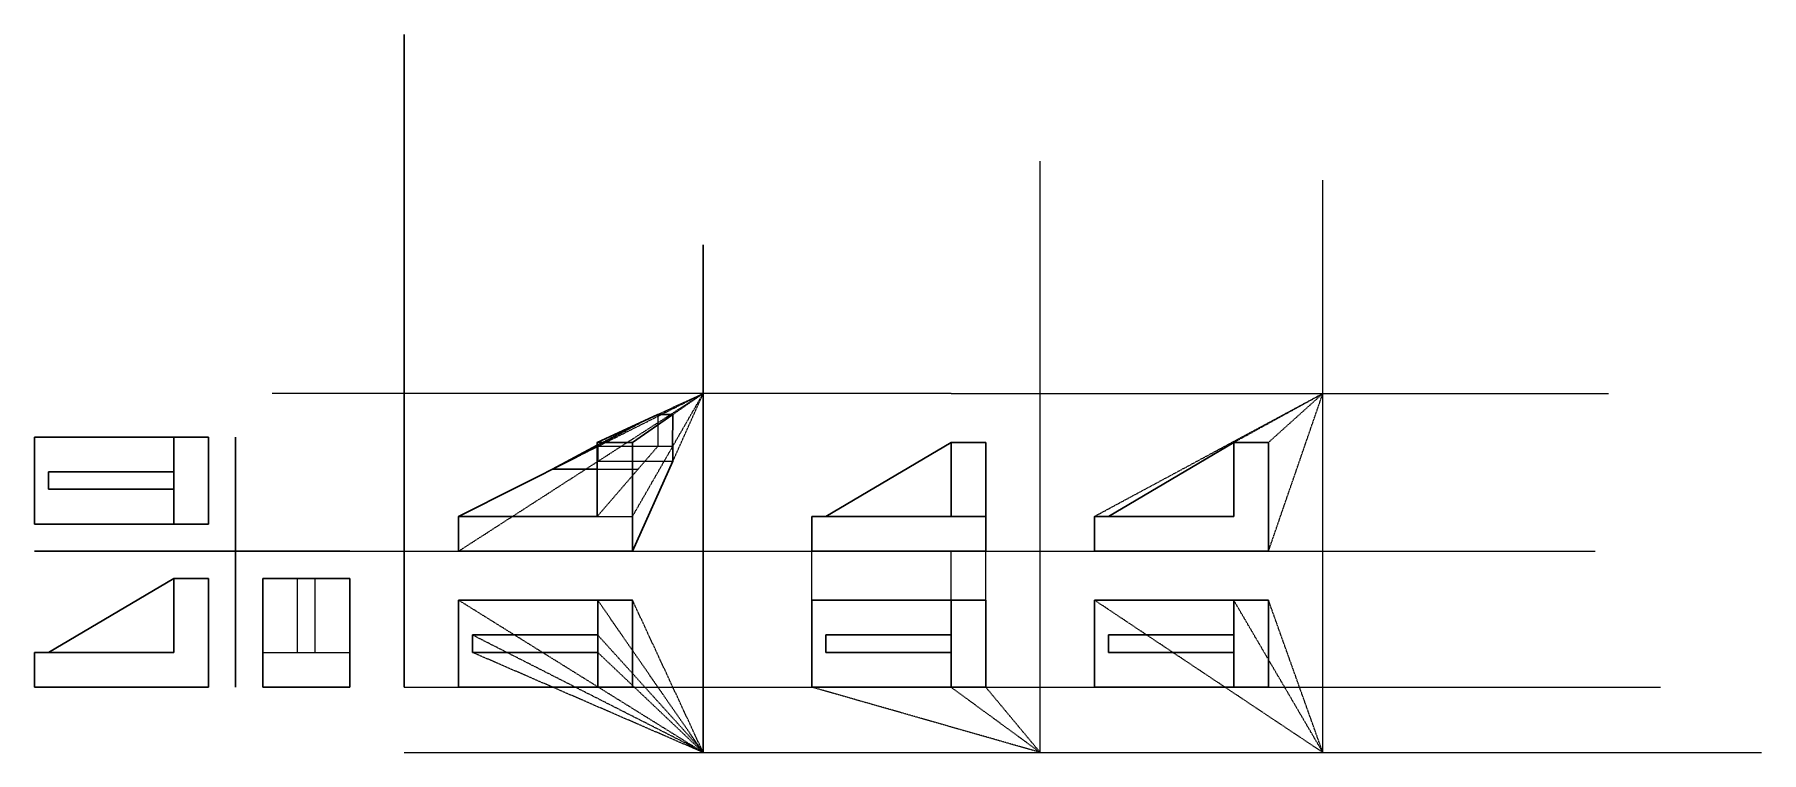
# Model space of a CAD drawing. Header units: inches. Extents: x 0 to 794, y -30 to 300.
import ezdxf

# ---------------------------------------------------------------- set-up
doc = ezdxf.new("R2010")
doc.units = ezdxf.units.IN
doc.header["$MEASUREMENT"] = 0
doc.linetypes.add('HIDDEN', pattern=[0.375, 0.25, -0.125])
doc.layers.add('Konturines', color=7, linetype='Continuous', lineweight=30)
doc.layers.add('nematomos', color=10, linetype='HIDDEN')

msp = doc.modelspace()

# ---------------------------------------------------------------- linework, layer by layer
at = {"layer": 'Konturines'}
for p, q in [((170, 0), (170, 300)), ((307.5, -30), (307.5, 203.33)), ((258.79, 112.5), (286.71, 125.4)), ((275, 112.5), (293.57, 125.36)), ((286.71, 125.4), (293.57, 125.36)), ((293.57, 125.36), (293.48, 110.79)), ((80, 115), (0, 115)), ((0, 115), (0, 75)), ((80, 115), (0, 115)), ((0, 115), (0, 75)), ((64, 75), (64, 115)), ((64, 75), (64, 115)), ((80, 75), (80, 115)), ((80, 75), (80, 115)), ((92.5, 0), (92.5, 115)), ((238.29, 100.24), (258.79, 111.23)), ((258.79, 78.5), (258.79, 112.5)), ((258.79, 112.5), (275, 112.5)), ((275, 78.5), (275, 112.5)), ((363.88, 78.5), (421.5, 112.5)), ((421.5, 78.5), (421.5, 112.5)), ((421.5, 112.5), (437.5, 112.5)), ((437.5, 112.5), (437.5, 62.5)), ((437.5, 78.5), (437.5, 112.5)), ((493.88, 78.5), (551.5, 112.5)), ((551.5, 78.5), (551.5, 112.5)), ((551.5, 112.5), (567.5, 112.5)), ((567.5, 112.5), (567.5, 62.5)), ((195, 78.5), (248.71, 105.47)), ((248.71, 105.47), (258.79, 110.88)), ((275, 62.5), (293.57, 103.93)), ((293.57, 110.79), (293.57, 103.93)), ((6.38, 99), (64, 99)), ((6.38, 91), (6.38, 99)), ((6.38, 99), (64, 99)), ((6.38, 91), (6.38, 99)), ((238.29, 100.24), (258.79, 100.24)), ((64, 91), (6.38, 91)), ((64, 91), (6.38, 91)), ((0, 75), (80, 75)), ((0, 75), (80, 75)), ((195, 62.5), (195, 78.5)), ((195, 78.5), (258.79, 78.5)), ((275, 62.5), (275, 78.5)), ((357.5, 62.5), (357.5, 78.5)), ((357.5, 78.5), (421.5, 78.5)), ((421.5, 78.5), (437.5, 78.5)), ((487.5, 62.5), (487.5, 78.5)), ((487.5, 78.5), (551.5, 78.5)), ((0, 62.5), (145, 62.5)), ((195, 62.5), (275, 62.5)), ((437.5, 62.5), (357.5, 62.5)), ((567.5, 62.5), (487.5, 62.5)), ((6.38, 16), (64, 50)), ((64, 16), (64, 50)), ((64, 50), (80, 50)), ((80, 50), (80, 0)), ((145, 50), (105, 50)), ((105, 50), (105, 0)), ((145, 0), (145, 50)), ((275, 40), (195, 40)), ((195, 40), (195, 0)), ((259, 0), (259, 40)), ((275, 0), (275, 40)), ((437.5, 40), (357.5, 40)), ((357.5, 40), (357.5, 0)), ((437.5, 40), (357.5, 40)), ((357.5, 40), (357.5, 0)), ((421.5, 0), (421.5, 40)), ((421.5, 0), (421.5, 40)), ((437.5, 0), (437.5, 40)), ((437.5, 0), (437.5, 40)), ((567.5, 40), (487.5, 40)), ((487.5, 40), (487.5, 0)), ((567.5, 40), (487.5, 40)), ((487.5, 40), (487.5, 0)), ((551.5, 0), (551.5, 40)), ((551.5, 0), (551.5, 40)), ((567.5, 0), (567.5, 40)), ((567.5, 0), (567.5, 40)), ((201.38, 24), (259, 24)), ((201.38, 16), (201.38, 24)), ((363.88, 24), (421.5, 24)), ((363.88, 16), (363.88, 24)), ((363.88, 24), (421.5, 24)), ((363.88, 16), (363.88, 24)), ((493.88, 24), (551.5, 24)), ((493.88, 16), (493.88, 24)), ((493.88, 24), (551.5, 24)), ((493.88, 16), (493.88, 24)), ((0, 0), (0, 16)), ((0, 16), (64, 16)), ((259, 16), (201.38, 16)), ((421.5, 16), (363.88, 16)), ((421.5, 16), (363.88, 16)), ((551.5, 16), (493.88, 16)), ((551.5, 16), (493.88, 16)), ((80, 0), (0, 0)), ((105, 0), (145, 0)), ((195, 0), (275, 0)), ((357.5, 0), (437.5, 0)), ((357.5, 0), (437.5, 0)), ((487.5, 0), (567.5, 0)), ((487.5, 0), (567.5, 0))]:
    msp.add_line(p, q, dxfattribs=at)
at = {"layer": 'nematomos'}
for p, q in [((462.5, -30), (462.5, 241.82)), ((592.5, -30), (592.5, 233.18)), ((421.5, 135), (109.22, 135)), ((195, 62.5), (307.5, 135)), ((195, 78.5), (307.5, 135)), ((258.79, 112.5), (307.5, 135)), ((275, 62.5), (307.5, 135)), ((275, 78.5), (307.5, 135)), ((275, 112.5), (307.5, 135)), ((421.5, 135), (723.95, 135)), ((487.5, 78.5), (592.5, 135)), ((551.5, 112.5), (592.5, 135)), ((567.5, 112.5), (592.5, 135)), ((567.5, 62.5), (592.5, 135)), ((258.79, 110.88), (280.72, 122.63)), ((258.79, 111.23), (275.87, 120.39)), ((286.71, 125.4), (286.71, 110.79)), ((195, 62.5), (259.29, 103.93)), ((259.29, 110.79), (238.29, 100.24)), ((286.71, 110.79), (258.79, 78.5)), ((259.29, 110.79), (293.57, 110.79)), ((259.29, 103.93), (259.29, 110.79)), ((259.29, 103.93), (293.57, 103.93)), ((275, 78.5), (293.57, 110.79)), ((258.79, 100.24), (277.59, 100.24)), ((258.79, 78.5), (274.79, 78.5)), ((258.79, 78.5), (275, 78.5)), ((145, 62.5), (717.7, 62.5)), ((357.5, 40), (357.5, 62.5)), ((421.5, 40), (421.5, 62.5)), ((437.5, 40), (437.5, 62.5)), ((121, 16), (121, 50)), ((129, 16), (129, 50)), ((307.5, -30), (195, 40)), ((307.5, -30), (259, 40)), ((307.5, -30), (275, 40)), ((592.5, -30), (487.5, 40)), ((592.5, -30), (551.5, 40)), ((592.5, -30), (567.5, 40)), ((307.87, -30), (201.38, 24)), ((307.87, -30), (259, 24)), ((105, 16), (145, 16)), ((307.5, -30), (201.38, 16)), ((307.5, -30), (259, 16)), ((170, 0), (747.8, 0)), ((462.5, -30), (421.5, 0)), ((462.5, -30), (437.5, 0)), ((567.5, 0), (592.5, 0)), ((307.5, 0), (357.5, 0)), ((462.5, -30), (357.5, 0)), ((170, -30), (794.24, -30))]:
    msp.add_line(p, q, dxfattribs=at)

doc.saveas('drawing.dxf')
